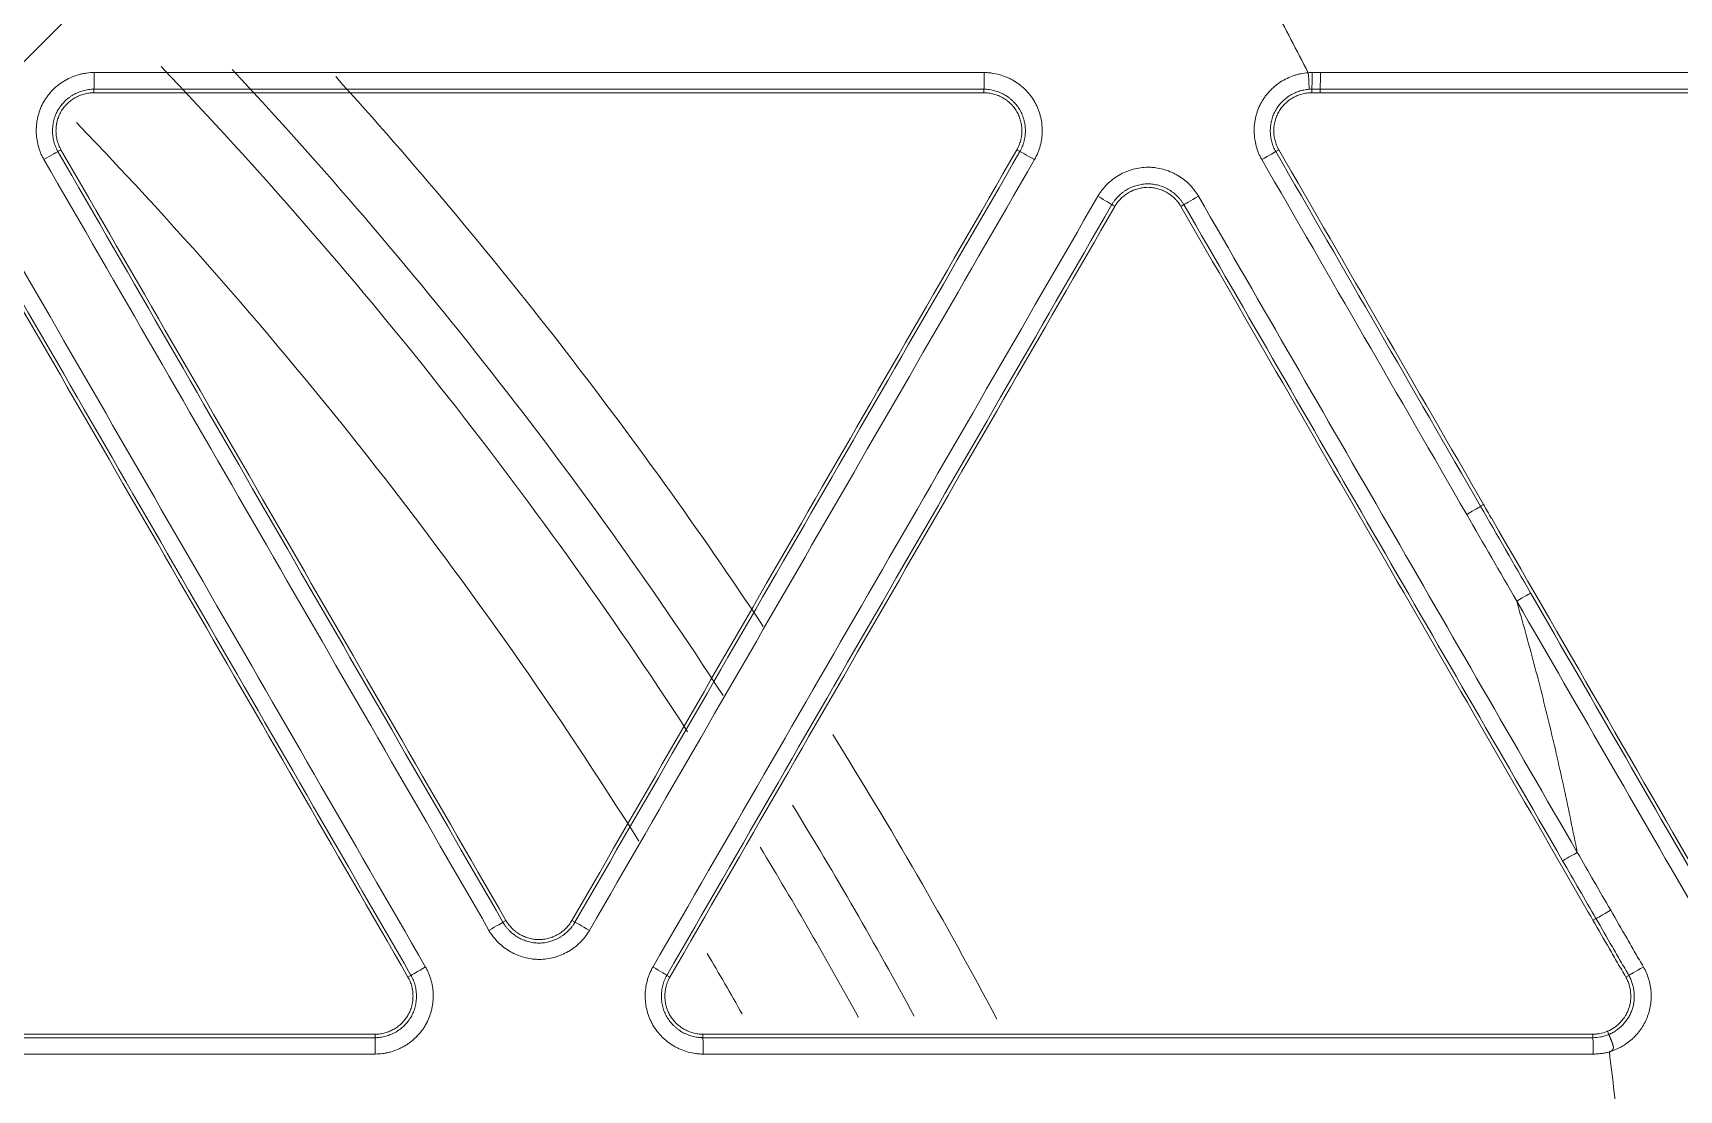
# Model space of a CAD drawing. Header units: inches. Extents: x 405346 to 489838, y -25612 to 14934.
# Drawn here: x 467334.72 to 467382.02, y 4382.06 to 4412.44 of the extents above; entities that cross this region are included whole.
import ezdxf

# ---------------------------------------------------------------- set-up
doc = ezdxf.new("R2010")
doc.units = ezdxf.units.IN
doc.header["$LTSCALE"] = 200
doc.header["$MEASUREMENT"] = 0
doc.linetypes.add('DH-HID2', pattern=[1.2, 0.8, -0.4])
doc.layers.add('FU-FURM', color=251, linetype='DH-HID2')
doc.layers.add('SS-EQ', color=2, linetype='Continuous', lineweight=20)

# ---------------------------------------------------------------- blocks, each defined once
blk = doc.blocks.new('FLLLL')
at = {"layer": 'FU-FURM'}
blk.add_arc((467631.305, 3983.29), 213.601, 180.767, 268.64329, dxfattribs=at)
blk = doc.blocks.new('4way무풍')
at = {"layer": 'SS-EQ'}
for p, q in [((330.224, 330.224), (-339.635, -339.635)), ((92.203, 89.398), (92.203, 89.299)), ((117.778, 89.299), (117.778, 89.398)), ((127.2, 89.398), (127.2, 89.299)), ((127.438, 89.398), (127.438, 89.299)), ((91.255, 87.657), (91.168, 87.607)), ((118.812, 87.607), (118.725, 87.657)), ((126.252, 87.657), (126.165, 87.607)), ((121.541, 86.031), (121.454, 86.081)), ((123.523, 86.081), (123.436, 86.031)), ((132.051, 77.412), (132.138, 77.462)), ((103.956, 65.458), (104.043, 65.509)), ((105.938, 65.509), (106.024, 65.459)), ((135.367, 65.565), (135.281, 65.516)), ((101.227, 63.883), (101.313, 63.933)), ((108.667, 63.933), (108.754, 63.883)), ((136.224, 63.883), (136.31, 63.933)), ((100.279, 62.141), (100.279, 62.241)), ((109.701, 62.241), (109.701, 62.141)), ((135.276, 62.142), (135.276, 62.241)), ((135.736, 62.234), (135.698, 62.326))]:
    blk.add_line(p, q, dxfattribs=at)
for radius, start, end in [(130.269, 32.99129, 43.73195), (131.692, 33.12956, 43.08862), (133.744, 33.57361, 42.15501), (127.397, 32.14696, 43.9635), (133.744, 27.94498, 31.99164), (131.692, 28.46331, 31.50952), (130.269, 28.78436, 31.26696), (127.397, 29.54684, 30.44701)]:
    blk.add_arc((0, 0), radius, start, end, dxfattribs=at)
for centre, major_axis, ratio, start_param, end_param in [((92.203, 89.872), (0, 0.474), 0.013571, 3.176548, 4.725401), ((117.777, 89.872), (0, -0.474), 0.018466, 0.035015, 1.581746), ((127.089, 89.868), (-0.032, 0.473), 0.021044, 3.176504, 4.721116), ((127.199, 89.872), (0, -0.474), 0.020422, 0.034938, 1.580919), ((127.438, 89.872), (0, -0.474), 0.020462, 0.035092, 1.580893), ((90.758, 87.37), (-0.41, -0.237), 0.004232, 3.1765, 4.694365), ((119.222, 87.37), (-0.41, 0.237), 0.018541, 4.701186, 6.248273), ((125.755, 87.37), (0.41, 0.237), 0.001594, 4.734953, 6.248279), ((121.044, 86.318), (-0.41, 0.237), 0.018509, 3.176505, 4.700632), ((123.933, 86.318), (-0.41, -0.237), 0.001439, 0.034907, 1.593108), ((131.641, 77.176), (-0.41, -0.237), 0.004216, 1.594272, 3.106686), ((133.078, 74.686), (-0.41, -0.237), 0.004825, 1.594504, 3.106686), ((134.818, 67.464), (0.41, 0.237), 0.006107, 3.1765, 4.736391), ((135.777, 65.802), (0.41, 0.237), 0.006464, 3.1765, 4.736502), ((103.546, 65.222), (-0.41, -0.237), 0.001444, 1.589989, 3.106686), ((106.434, 65.222), (-0.41, 0.237), 0.016047, 4.700961, 6.248274), ((101.723, 64.17), (-0.41, -0.237), 0.001335, 0.034907, 1.589701), ((108.257, 64.17), (-0.41, 0.237), 0.016046, 3.176504, 4.700465), ((136.72, 64.17), (-0.41, -0.237), 0.006808, 0.034907, 1.595016), ((100.279, 61.668), (0, 0.474), 0.016886, 4.7204, 6.248274), ((109.701, 61.668), (0, -0.474), 0.018782, 1.578309, 3.10668), ((135.276, 61.668), (0, 0.474), 0.024307, 4.718434, 6.248268)]:
    blk.add_ellipse(centre, major_axis=major_axis, ratio=ratio, start_param=start_param, end_param=end_param, dxfattribs=at)
for points, knots in [([(0.032, 346.294), (6.969, 346.294), (13.906, 346.294), (27.78, 346.294), (34.717, 346.294), (55.528, 346.294), (69.403, 346.294), (97.151, 346.294), (111.025, 346.294), (138.774, 346.294), (152.648, 346.294), (180.396, 346.294), (194.27, 346.294), (215.082, 346.294), (222.019, 346.294), (235.893, 346.294), (242.83, 346.293), (253.236, 346.293), (256.704, 346.293), (263.641, 346.293), (267.11, 346.293), (272.313, 346.294), (274.047, 346.294), (276.648, 346.294), (277.516, 346.294), (279.25, 346.293), (280.117, 346.293), (281.418, 346.292), (281.851, 346.292), (282.718, 346.292), (283.152, 346.292), (283.802, 346.293), (284.019, 346.293), (284.453, 346.293), (284.669, 346.294), (285.103, 346.293), (285.32, 346.293), (285.753, 346.29), (285.97, 346.288), (286.62, 346.277), (287.054, 346.265), (287.92, 346.231), (288.353, 346.21), (289.653, 346.132), (290.519, 346.062), (291.818, 345.929), (292.25, 345.88), (292.899, 345.799), (293.116, 345.771), (293.548, 345.712), (294.627, 345.561), (295.697, 345.381), (298.249, 344.897), (299.929, 344.504), (302.417, 343.81), (304.065, 343.312), (305.692, 342.745), (308.116, 341.843), (309.711, 341.171), (311.481, 340.335), (311.677, 340.241), (312.069, 340.051), (312.265, 339.955), (312.851, 339.663), (313.238, 339.464), (314.393, 338.857), (315.91, 338.017), (317.385, 337.118), (318.837, 336.19), (319.553, 335.711), (320.962, 334.724), (322.351, 333.707), (324.369, 332.094), (326.323, 330.393), (327.582, 329.199), (328.355, 328.434), (328.586, 328.204), (328.815, 327.97), (328.968, 327.815), (329.044, 327.736), (329.423, 327.345), (329.723, 327.029), (330.61, 326.072), (331.762, 324.776), (333.399, 322.77), (334.43, 321.391), (335.932, 319.291), (336.873, 317.85), (338.196, 315.627), (339.047, 314.124), (339.838, 312.579), (340.313, 311.601), (340.454, 311.306), (340.593, 311.01), (340.685, 310.812), (340.731, 310.713), (340.958, 310.218), (341.136, 309.82), (341.654, 308.624), (342.309, 307.019), (343.186, 304.582), (343.7, 302.939), (344.419, 300.459), (344.828, 298.787), (345.336, 296.251), (345.487, 295.4), (345.755, 293.69), (345.871, 292.83), (345.994, 291.749), (346.017, 291.532), (346.062, 291.099), (346.083, 290.881), (346.143, 290.23), (346.178, 289.796), (346.239, 288.927), (346.265, 288.492), (346.307, 287.624), (346.324, 287.189), (346.342, 286.538), (346.347, 286.32), (346.354, 285.886), (346.356, 285.669), (346.359, 285.234), (346.359, 285.017), (346.359, 284.582), (346.359, 284.365), (346.359, 283.714), (346.358, 283.279), (346.358, 282.41), (346.358, 281.976), (346.358, 280.672), (346.358, 279.803), (346.359, 278.065), (346.359, 277.196), (346.359, 274.59), (346.359, 272.852), (346.358, 264.162), (346.359, 257.21), (346.359, 236.355), (346.359, 222.452), (346.359, 194.646), (346.359, 180.742), (346.359, 152.936), (346.359, 139.033), (346.359, 111.226), (346.359, 69.516), (346.359, 27.806), (346.359, 0)], [0, 0, 0, 0, 0.03125, 0.03125, 0.0625, 0.0625, 0.125, 0.125, 0.1875, 0.1875, 0.25, 0.25, 0.3125, 0.3125, 0.34375, 0.34375, 0.375, 0.375, 0.390625, 0.390625, 0.40625, 0.40625, 0.414062, 0.414062, 0.417969, 0.417969, 0.421875, 0.421875, 0.423828, 0.423828, 0.425781, 0.425781, 0.426758, 0.426758, 0.427734, 0.427734, 0.428711, 0.428711, 0.429687, 0.429687, 0.431641, 0.431641, 0.433594, 0.433594, 0.4375, 0.4375, 0.439453, 0.439453, 0.44043, 0.44043, 0.441406, 0.445312, 0.445312, 0.453125, 0.453125, 0.457031, 0.460937, 0.460937, 0.46875, 0.46875, 0.469727, 0.469727, 0.470703, 0.470703, 0.472656, 0.472656, 0.476562, 0.480469, 0.480469, 0.484375, 0.484375, 0.488281, 0.492187, 0.496094, 0.5, 0.5, 0.500977, 0.501465, 0.501465, 0.501953, 0.501953, 0.503906, 0.503906, 0.507812, 0.511719, 0.515625, 0.515625, 0.523437, 0.523437, 0.527344, 0.53125, 0.53125, 0.532227, 0.532715, 0.532715, 0.533203, 0.533203, 0.535156, 0.535156, 0.539062, 0.542969, 0.546875, 0.546875, 0.554687, 0.554687, 0.558594, 0.558594, 0.5625, 0.5625, 0.563477, 0.563477, 0.564453, 0.564453, 0.566406, 0.566406, 0.568359, 0.568359, 0.570312, 0.570312, 0.571289, 0.571289, 0.572266, 0.572266, 0.573242, 0.573242, 0.574219, 0.574219, 0.576172, 0.576172, 0.578125, 0.578125, 0.582031, 0.582031, 0.585937, 0.585937, 0.59375, 0.59375, 0.625, 0.625, 0.6875, 0.6875, 0.75, 0.75, 0.8125, 0.8125, 0.875, 1, 1, 1, 1]), ([(345.164, 0), (345.164, 27.72), (345.163, 69.299), (345.162, 110.879), (345.161, 138.598), (345.16, 152.458), (345.159, 180.178), (345.157, 194.038), (345.154, 221.758), (345.152, 235.618), (345.147, 256.407), (345.146, 263.337), (345.145, 272), (345.145, 273.732), (345.144, 276.331), (345.144, 277.197), (345.143, 278.93), (345.142, 279.796), (345.142, 281.095), (345.141, 281.528), (345.141, 282.395), (345.142, 282.828), (345.141, 283.694), (345.141, 284.127), (345.14, 284.777), (345.139, 284.993), (345.136, 285.426), (345.134, 285.643), (345.124, 286.293), (345.113, 286.726), (345.081, 287.592), (345.06, 288.025), (345.009, 288.891), (344.979, 289.324), (344.926, 289.973), (344.898, 290.298), (344.868, 290.622), (344.847, 290.839), (344.836, 290.947), (344.736, 291.92), (344.629, 292.78), (344.379, 294.49), (344.236, 295.34), (343.754, 297.876), (343.361, 299.547), (342.666, 302.024), (342.167, 303.666), (341.312, 306.1), (340.67, 307.703), (340.162, 308.898), (339.901, 309.494), (339.629, 310.086), (339.446, 310.481), (339.353, 310.677), (338.885, 311.657), (338.495, 312.43), (337.684, 313.954), (337.263, 314.706), (336.391, 316.188), (335.94, 316.919), (335.007, 318.359), (334.525, 319.069), (333.532, 320.468), (332.508, 321.846), (330.881, 323.85), (329.736, 325.143), (328.853, 326.097), (328.555, 326.413), (328.177, 326.804), (328.101, 326.882), (327.949, 327.037), (327.721, 327.27), (327.491, 327.5), (326.721, 328.264), (325.466, 329.454), (323.518, 331.149), (321.504, 332.755), (320.119, 333.766), (318.711, 334.748), (317.997, 335.224), (316.546, 336.146), (315.81, 336.592), (314.315, 337.454), (313.557, 337.87), (312.595, 338.371), (312.305, 338.52), (312.014, 338.666), (311.82, 338.764), (311.722, 338.812), (311.235, 339.053), (310.844, 339.24), (309.666, 339.79), (308.875, 340.138), (307.283, 340.799), (305.68, 341.425), (303.244, 342.257), (301.598, 342.742), (299.114, 343.417), (297.436, 343.796), (294.888, 344.258), (294.033, 344.394), (292.957, 344.542), (292.742, 344.57), (292.31, 344.625), (291.663, 344.703), (291.015, 344.771), (289.72, 344.892), (288.856, 344.953), (287.56, 345.018), (287.128, 345.036), (286.48, 345.054), (286.264, 345.059), (285.832, 345.066), (285.615, 345.069), (285.183, 345.072), (284.967, 345.073), (284.535, 345.074), (284.318, 345.075), (283.67, 345.075), (283.237, 345.076), (282.589, 345.076), (282.373, 345.076), (281.94, 345.076), (281.724, 345.076), (281.076, 345.076), (280.643, 345.076), (279.346, 345.077), (278.481, 345.077), (276.752, 345.078), (275.887, 345.078), (273.293, 345.079), (271.563, 345.079), (262.916, 345.08), (255.998, 345.082), (242.162, 345.085), (235.244, 345.086), (221.408, 345.088), (214.49, 345.089), (193.736, 345.092), (179.9, 345.093), (152.228, 345.095), (138.392, 345.096), (110.72, 345.097), (96.884, 345.097), (69.212, 345.098), (55.376, 345.098), (34.622, 345.098), (27.704, 345.099), (13.868, 345.099), (6.95, 345.099), (0.032, 345.099)], [0, 0, 0, 0, 0.125, 0.1875, 0.1875, 0.25, 0.25, 0.3125, 0.3125, 0.375, 0.375, 0.40625, 0.40625, 0.414063, 0.414063, 0.417969, 0.417969, 0.421875, 0.421875, 0.423828, 0.423828, 0.425781, 0.425781, 0.427734, 0.427734, 0.428711, 0.428711, 0.429688, 0.429688, 0.431641, 0.431641, 0.433594, 0.433594, 0.435547, 0.435547, 0.436523, 0.437012, 0.437012, 0.4375, 0.4375, 0.441406, 0.441406, 0.445313, 0.445313, 0.453125, 0.453125, 0.457031, 0.460938, 0.464844, 0.464844, 0.466797, 0.467773, 0.467773, 0.46875, 0.46875, 0.472656, 0.472656, 0.476563, 0.476563, 0.480469, 0.480469, 0.484375, 0.484375, 0.488281, 0.492188, 0.496094, 0.496094, 0.498047, 0.498047, 0.498535, 0.498535, 0.499023, 0.5, 0.5, 0.503906, 0.507813, 0.511719, 0.515625, 0.515625, 0.519531, 0.519531, 0.523438, 0.523438, 0.527344, 0.527344, 0.52832, 0.528809, 0.528809, 0.529297, 0.529297, 0.53125, 0.53125, 0.535156, 0.535156, 0.539063, 0.542969, 0.546875, 0.546875, 0.554688, 0.554688, 0.558594, 0.558594, 0.55957, 0.55957, 0.560547, 0.5625, 0.5625, 0.566406, 0.566406, 0.568359, 0.568359, 0.569336, 0.569336, 0.570313, 0.570313, 0.571289, 0.571289, 0.572266, 0.572266, 0.574219, 0.574219, 0.575195, 0.575195, 0.576172, 0.576172, 0.578125, 0.578125, 0.582031, 0.582031, 0.585938, 0.585938, 0.59375, 0.59375, 0.625, 0.625, 0.65625, 0.65625, 0.6875, 0.6875, 0.75, 0.75, 0.8125, 0.8125, 0.875, 0.875, 0.9375, 0.9375, 0.96875, 0.96875, 1, 1, 1, 1]), ([(123.938, 95.53), (124.308, 94.912), (125.049, 93.677), (126.103, 91.79), (126.767, 90.512), (127.099, 89.873)], [0, 0, 0, 0, 0.333333, 0.666666, 1, 1, 1, 1]), ([(90.765, 87.376), (90.746, 87.408), (90.729, 87.44), (90.697, 87.506), (90.682, 87.539), (90.641, 87.64), (90.595, 87.777), (90.567, 87.92), (90.555, 88.01), (90.553, 88.029), (90.55, 88.065), (90.546, 88.119), (90.544, 88.174), (90.544, 88.283), (90.548, 88.355), (90.562, 88.463), (90.568, 88.499), (90.579, 88.552), (90.582, 88.57), (90.59, 88.606), (90.595, 88.624), (90.618, 88.712), (90.664, 88.849), (90.727, 88.979), (90.782, 89.074), (90.802, 89.105), (90.842, 89.166), (90.864, 89.196), (90.931, 89.283), (90.979, 89.337), (91.082, 89.439), (91.136, 89.487), (91.223, 89.553), (91.252, 89.574), (91.298, 89.605), (91.314, 89.614), (91.345, 89.634), (91.36, 89.643), (91.439, 89.689), (91.569, 89.753), (91.706, 89.8), (91.794, 89.824), (91.812, 89.829), (91.847, 89.837), (91.901, 89.849), (91.955, 89.858), (92.063, 89.873), (92.136, 89.878), (92.209, 89.878)], [0, 0, 0, 0, 0.03125, 0.03125, 0.0625, 0.0625, 0.125, 0.1875, 0.1875, 0.203125, 0.203125, 0.21875, 0.25, 0.25, 0.3125, 0.3125, 0.34375, 0.34375, 0.359375, 0.359375, 0.375, 0.375, 0.4375, 0.5, 0.5, 0.53125, 0.53125, 0.5625, 0.5625, 0.625, 0.625, 0.6875, 0.6875, 0.71875, 0.71875, 0.734375, 0.734375, 0.75, 0.75, 0.8125, 0.875, 0.875, 0.890625, 0.890625, 0.90625, 0.9375, 0.9375, 1, 1, 1, 1]), ([(117.786, 89.877), (117.823, 89.877), (117.859, 89.876), (117.933, 89.871), (117.969, 89.867), (118.077, 89.852), (118.218, 89.823), (118.356, 89.776), (118.44, 89.741), (118.457, 89.734), (118.49, 89.718), (118.539, 89.695), (118.587, 89.669), (118.682, 89.615), (118.742, 89.575), (118.828, 89.509), (118.857, 89.486), (118.898, 89.45), (118.912, 89.438), (118.938, 89.413), (118.952, 89.4), (119.016, 89.336), (119.112, 89.228), (119.193, 89.107), (119.248, 89.013), (119.265, 88.98), (119.298, 88.915), (119.313, 88.881), (119.355, 88.779), (119.378, 88.71), (119.414, 88.571), (119.428, 88.5), (119.442, 88.392), (119.446, 88.355), (119.449, 88.301), (119.45, 88.282), (119.452, 88.246), (119.452, 88.228), (119.452, 88.137), (119.443, 87.992), (119.415, 87.85), (119.392, 87.761), (119.387, 87.744), (119.376, 87.709), (119.36, 87.656), (119.341, 87.605), (119.299, 87.504), (119.267, 87.439), (119.231, 87.375)], [0, 0, 0, 0, 0.03125, 0.03125, 0.0625, 0.0625, 0.125, 0.1875, 0.1875, 0.203125, 0.203125, 0.21875, 0.25, 0.25, 0.3125, 0.3125, 0.34375, 0.34375, 0.359375, 0.359375, 0.375, 0.375, 0.4375, 0.5, 0.5, 0.53125, 0.53125, 0.5625, 0.5625, 0.625, 0.625, 0.6875, 0.6875, 0.71875, 0.71875, 0.734375, 0.734375, 0.75, 0.75, 0.8125, 0.875, 0.875, 0.890625, 0.890625, 0.90625, 0.9375, 0.9375, 1, 1, 1, 1]), ([(125.765, 87.375), (125.747, 87.406), (125.73, 87.437), (125.699, 87.501), (125.684, 87.533), (125.644, 87.63), (125.599, 87.763), (125.57, 87.9), (125.556, 88.005), (125.552, 88.041), (125.546, 88.111), (125.545, 88.146), (125.543, 88.252), (125.546, 88.322), (125.557, 88.426), (125.562, 88.461), (125.571, 88.513), (125.574, 88.531), (125.581, 88.565), (125.585, 88.583), (125.606, 88.669), (125.647, 88.803), (125.704, 88.931), (125.754, 89.024), (125.771, 89.055), (125.809, 89.115), (125.828, 89.145), (125.869, 89.202), (125.891, 89.231), (125.936, 89.285), (125.959, 89.312), (126.03, 89.389), (126.081, 89.437), (126.162, 89.505), (126.203, 89.537), (126.246, 89.568), (126.275, 89.588), (126.29, 89.598), (126.365, 89.646), (126.426, 89.68), (126.552, 89.741), (126.617, 89.768), (126.717, 89.801), (126.751, 89.811), (126.802, 89.825), (126.819, 89.829), (126.854, 89.837), (126.871, 89.841), (126.958, 89.859), (127.028, 89.868), (127.099, 89.873)], [0, 0, 0, 0, 0.03125, 0.03125, 0.0625, 0.0625, 0.125, 0.1875, 0.1875, 0.21875, 0.21875, 0.25, 0.25, 0.3125, 0.3125, 0.34375, 0.34375, 0.359375, 0.359375, 0.375, 0.375, 0.4375, 0.5, 0.5, 0.53125, 0.53125, 0.5625, 0.5625, 0.59375, 0.59375, 0.625, 0.625, 0.6875, 0.6875, 0.71875, 0.734375, 0.734375, 0.75, 0.75, 0.8125, 0.8125, 0.875, 0.875, 0.90625, 0.90625, 0.921875, 0.921875, 0.9375, 0.9375, 1, 1, 1, 1]), ([(127.447, 89.877), (131.671, 89.876), (135.894, 89.876), (144.34, 89.876), (148.563, 89.876), (152.786, 89.875)], [0, 0, 0, 0, 0.5, 0.5, 1, 1, 1, 1]), ([(92.203, 89.398), (92.196, 89.398), (92.19, 89.398), (92.177, 89.398), (92.157, 89.397), (92.111, 89.395), (92.047, 89.388), (91.995, 89.38), (91.944, 89.369), (91.918, 89.363), (91.843, 89.342), (91.745, 89.308), (91.652, 89.262), (91.584, 89.223), (91.562, 89.209), (91.518, 89.18), (91.497, 89.165), (91.435, 89.118), (91.396, 89.084), (91.322, 89.011), (91.288, 88.972), (91.24, 88.91), (91.224, 88.889), (91.195, 88.845), (91.181, 88.823), (91.142, 88.755), (91.097, 88.662), (91.064, 88.563), (91.044, 88.488), (91.038, 88.462), (91.028, 88.411), (91.024, 88.385), (91.014, 88.308), (91.011, 88.256), (91.011, 88.178), (91.012, 88.152), (91.014, 88.113), (91.015, 88.1), (91.018, 88.074), (91.019, 88.061), (91.028, 87.996), (91.047, 87.894), (91.08, 87.796), (91.109, 87.724), (91.12, 87.7), (91.137, 87.665), (91.143, 87.653), (91.152, 87.635), (91.156, 87.63), (91.162, 87.618), (91.165, 87.612), (91.168, 87.607)], [0, 0, 0, 0, 0.007812, 0.007812, 0.015625, 0.03125, 0.0625, 0.09375, 0.09375, 0.125, 0.125, 0.1875, 0.25, 0.25, 0.28125, 0.28125, 0.3125, 0.3125, 0.375, 0.375, 0.4375, 0.4375, 0.46875, 0.46875, 0.5, 0.5, 0.5625, 0.625, 0.625, 0.65625, 0.65625, 0.6875, 0.6875, 0.75, 0.75, 0.78125, 0.78125, 0.796875, 0.796875, 0.8125, 0.8125, 0.875, 0.9375, 0.9375, 0.96875, 0.96875, 0.984375, 0.984375, 0.992187, 0.992187, 1, 1, 1, 1]), ([(91.255, 87.657), (91.231, 87.699), (91.21, 87.742), (91.174, 87.83), (91.159, 87.875), (91.141, 87.944), (91.136, 87.967), (91.127, 88.014), (91.123, 88.038), (91.114, 88.109), (91.108, 88.204), (91.114, 88.299), (91.122, 88.359), (91.123, 88.371), (91.127, 88.394), (91.133, 88.43), (91.141, 88.464), (91.159, 88.533), (91.174, 88.578), (91.201, 88.644), (91.211, 88.666), (91.232, 88.709), (91.243, 88.731), (91.279, 88.793), (91.332, 88.872), (91.395, 88.943), (91.446, 88.993), (91.464, 89.01), (91.5, 89.041), (91.519, 89.056), (91.576, 89.1), (91.615, 89.126), (91.677, 89.162), (91.698, 89.173), (91.741, 89.194), (91.763, 89.204), (91.829, 89.232), (91.919, 89.263), (92.012, 89.282), (92.107, 89.295), (92.155, 89.299), (92.203, 89.299)], [0, 0, 0, 0, 0.0625, 0.0625, 0.125, 0.125, 0.15625, 0.15625, 0.1875, 0.1875, 0.25, 0.3125, 0.3125, 0.328125, 0.328125, 0.34375, 0.375, 0.375, 0.4375, 0.4375, 0.46875, 0.46875, 0.5, 0.5, 0.5625, 0.625, 0.625, 0.65625, 0.65625, 0.6875, 0.6875, 0.75, 0.75, 0.78125, 0.78125, 0.8125, 0.8125, 0.875, 0.9375, 0.9375, 1, 1, 1, 1]), ([(118.812, 87.607), (118.815, 87.613), (118.818, 87.618), (118.825, 87.63), (118.834, 87.647), (118.855, 87.688), (118.881, 87.747), (118.899, 87.796), (118.916, 87.846), (118.923, 87.871), (118.943, 87.947), (118.963, 88.049), (118.969, 88.152), (118.969, 88.23), (118.968, 88.257), (118.965, 88.309), (118.963, 88.335), (118.953, 88.412), (118.943, 88.463), (118.916, 88.563), (118.9, 88.612), (118.87, 88.685), (118.86, 88.709), (118.836, 88.756), (118.824, 88.779), (118.785, 88.847), (118.727, 88.933), (118.658, 89.011), (118.602, 89.066), (118.583, 89.083), (118.543, 89.118), (118.523, 89.134), (118.461, 89.181), (118.418, 89.21), (118.351, 89.249), (118.317, 89.267), (118.281, 89.284), (118.257, 89.295), (118.245, 89.3), (118.185, 89.325), (118.087, 89.359), (117.986, 89.38), (117.908, 89.391), (117.882, 89.394), (117.843, 89.396), (117.83, 89.397), (117.81, 89.398), (117.804, 89.398), (117.791, 89.398), (117.784, 89.398), (117.778, 89.398)], [0, 0, 0, 0, 0.007813, 0.007813, 0.015625, 0.03125, 0.0625, 0.09375, 0.09375, 0.125, 0.125, 0.1875, 0.25, 0.25, 0.28125, 0.28125, 0.3125, 0.3125, 0.375, 0.375, 0.4375, 0.4375, 0.46875, 0.46875, 0.5, 0.5, 0.5625, 0.625, 0.625, 0.65625, 0.65625, 0.6875, 0.6875, 0.75, 0.75, 0.78125, 0.796875, 0.796875, 0.8125, 0.8125, 0.875, 0.9375, 0.9375, 0.96875, 0.96875, 0.984375, 0.984375, 0.992188, 0.992188, 1, 1, 1, 1]), ([(117.778, 89.299), (117.826, 89.299), (117.873, 89.295), (117.968, 89.282), (118.014, 89.273), (118.083, 89.254), (118.106, 89.247), (118.151, 89.231), (118.174, 89.222), (118.24, 89.195), (118.325, 89.153), (118.404, 89.1), (118.452, 89.063), (118.462, 89.056), (118.48, 89.041), (118.508, 89.018), (118.534, 88.993), (118.585, 88.943), (118.616, 88.908), (118.66, 88.852), (118.674, 88.832), (118.701, 88.793), (118.713, 88.772), (118.749, 88.71), (118.791, 88.624), (118.821, 88.534), (118.84, 88.465), (118.845, 88.441), (118.854, 88.394), (118.858, 88.371), (118.867, 88.3), (118.87, 88.252), (118.87, 88.181), (118.869, 88.157), (118.866, 88.109), (118.864, 88.085), (118.855, 88.014), (118.837, 87.921), (118.807, 87.83), (118.771, 87.742), (118.75, 87.699), (118.725, 87.657)], [0, 0, 0, 0, 0.0625, 0.0625, 0.125, 0.125, 0.15625, 0.15625, 0.1875, 0.1875, 0.25, 0.3125, 0.3125, 0.328125, 0.328125, 0.34375, 0.375, 0.375, 0.4375, 0.4375, 0.46875, 0.46875, 0.5, 0.5, 0.5625, 0.625, 0.625, 0.65625, 0.65625, 0.6875, 0.6875, 0.75, 0.75, 0.78125, 0.78125, 0.8125, 0.8125, 0.875, 0.9375, 0.9375, 1, 1, 1, 1]), ([(127.122, 89.396), (127.071, 89.392), (127.021, 89.385), (126.946, 89.37), (126.921, 89.365), (126.872, 89.351), (126.848, 89.344), (126.777, 89.32), (126.684, 89.282), (126.596, 89.233), (126.532, 89.192), (126.511, 89.178), (126.47, 89.148), (126.451, 89.132), (126.393, 89.084), (126.356, 89.049), (126.305, 88.994), (126.288, 88.975), (126.256, 88.936), (126.241, 88.916), (126.196, 88.854), (126.169, 88.811), (126.122, 88.722), (126.081, 88.63), (126.052, 88.534), (126.037, 88.472), (126.035, 88.46), (126.03, 88.435), (126.023, 88.398), (126.017, 88.36), (126.009, 88.285), (126.007, 88.235), (126.008, 88.16), (126.009, 88.134), (126.013, 88.084), (126.016, 88.059), (126.027, 87.983), (126.047, 87.885), (126.079, 87.79), (126.108, 87.72), (126.118, 87.697), (126.135, 87.663), (126.141, 87.651), (126.153, 87.629), (126.159, 87.618), (126.165, 87.607)], [0, 0, 0, 0, 0.0625, 0.0625, 0.09375, 0.09375, 0.125, 0.125, 0.1875, 0.25, 0.25, 0.28125, 0.28125, 0.3125, 0.3125, 0.375, 0.375, 0.40625, 0.40625, 0.4375, 0.4375, 0.5, 0.5, 0.5625, 0.625, 0.625, 0.640625, 0.640625, 0.65625, 0.6875, 0.6875, 0.75, 0.75, 0.78125, 0.78125, 0.8125, 0.8125, 0.875, 0.9375, 0.9375, 0.96875, 0.96875, 0.984375, 0.984375, 1, 1, 1, 1]), ([(126.252, 87.657), (126.228, 87.699), (126.207, 87.742), (126.171, 87.83), (126.156, 87.875), (126.138, 87.944), (126.133, 87.967), (126.124, 88.014), (126.12, 88.038), (126.111, 88.109), (126.105, 88.204), (126.111, 88.299), (126.118, 88.359), (126.12, 88.371), (126.124, 88.394), (126.13, 88.43), (126.138, 88.465), (126.156, 88.533), (126.171, 88.578), (126.198, 88.645), (126.208, 88.666), (126.229, 88.709), (126.24, 88.731), (126.276, 88.793), (126.329, 88.872), (126.392, 88.943), (126.443, 88.993), (126.461, 89.01), (126.497, 89.041), (126.516, 89.056), (126.572, 89.1), (126.612, 89.126), (126.674, 89.162), (126.695, 89.173), (126.738, 89.194), (126.759, 89.204), (126.826, 89.232), (126.916, 89.263), (127.009, 89.282), (127.103, 89.295), (127.152, 89.299), (127.2, 89.299)], [0, 0, 0, 0, 0.0625, 0.0625, 0.125, 0.125, 0.15625, 0.15625, 0.1875, 0.1875, 0.25, 0.3125, 0.3125, 0.328125, 0.328125, 0.34375, 0.375, 0.375, 0.4375, 0.4375, 0.46875, 0.46875, 0.5, 0.5, 0.5625, 0.625, 0.625, 0.65625, 0.65625, 0.6875, 0.6875, 0.75, 0.75, 0.78125, 0.78125, 0.8125, 0.8125, 0.875, 0.9375, 0.9375, 1, 1, 1, 1]), ([(127.438, 89.398), (127.418, 89.398), (127.398, 89.398), (127.358, 89.398), (127.339, 89.398), (127.279, 89.398), (127.239, 89.398), (127.2, 89.398)], [0, 0, 0, 0, 0.250001, 0.250001, 0.500001, 0.500001, 1, 1, 1, 1]), ([(127.389, 89.299), (127.385, 89.299), (127.382, 89.299), (127.359, 89.299), (127.339, 89.299), (127.279, 89.299), (127.239, 89.299), (127.2, 89.299)], [0, 0, 0, 0, 0.054085, 0.054085, 0.36939, 0.36939, 1, 1, 1, 1]), ([(152.774, 89.398), (148.552, 89.398), (144.329, 89.398), (135.884, 89.398), (131.661, 89.398), (127.438, 89.398)], [0, 0, 0, 0, 0.5, 0.5, 1, 1, 1, 1]), ([(152.775, 89.299), (148.552, 89.299), (144.329, 89.299), (135.884, 89.299), (131.661, 89.299), (127.438, 89.299)], [0, 0, 0, 0, 0.5, 0.5, 1, 1, 1, 1]), ([(121.053, 86.323), (121.072, 86.355), (121.091, 86.386), (121.132, 86.446), (121.153, 86.476), (121.22, 86.562), (121.316, 86.67), (121.425, 86.766), (121.498, 86.821), (121.513, 86.832), (121.542, 86.853), (121.587, 86.884), (121.634, 86.913), (121.728, 86.967), (121.793, 86.999), (121.893, 87.041), (121.927, 87.054), (121.979, 87.072), (121.996, 87.078), (122.031, 87.089), (122.049, 87.094), (122.137, 87.118), (122.208, 87.132), (122.351, 87.152), (122.423, 87.157), (122.532, 87.157), (122.569, 87.155), (122.642, 87.151), (122.679, 87.147), (122.788, 87.132), (122.859, 87.118), (122.998, 87.08), (123.067, 87.056), (123.167, 87.014), (123.201, 86.999), (123.25, 86.975), (123.266, 86.967), (123.298, 86.949), (123.314, 86.94), (123.393, 86.895), (123.514, 86.815), (123.623, 86.72), (123.688, 86.655), (123.701, 86.642), (123.726, 86.616), (123.763, 86.575), (123.798, 86.533), (123.865, 86.447), (123.905, 86.386), (123.942, 86.323)], [0, 0, 0, 0, 0.03125, 0.03125, 0.0625, 0.0625, 0.125, 0.1875, 0.1875, 0.203125, 0.203125, 0.21875, 0.25, 0.25, 0.3125, 0.3125, 0.34375, 0.34375, 0.359375, 0.359375, 0.375, 0.375, 0.4375, 0.4375, 0.5, 0.5, 0.53125, 0.53125, 0.5625, 0.5625, 0.625, 0.625, 0.6875, 0.6875, 0.71875, 0.71875, 0.734375, 0.734375, 0.75, 0.75, 0.8125, 0.875, 0.875, 0.890625, 0.890625, 0.90625, 0.9375, 0.9375, 1, 1, 1, 1]), ([(123.523, 86.081), (123.519, 86.087), (123.516, 86.092), (123.509, 86.104), (123.499, 86.12), (123.474, 86.159), (123.436, 86.212), (123.403, 86.252), (123.368, 86.291), (123.35, 86.31), (123.294, 86.365), (123.215, 86.433), (123.129, 86.49), (123.061, 86.529), (123.038, 86.542), (122.991, 86.565), (122.968, 86.576), (122.896, 86.606), (122.847, 86.623), (122.747, 86.65), (122.696, 86.661), (122.618, 86.671), (122.592, 86.674), (122.54, 86.677), (122.513, 86.678), (122.435, 86.678), (122.383, 86.675), (122.281, 86.66), (122.23, 86.65), (122.155, 86.629), (122.129, 86.622), (122.08, 86.604), (122.056, 86.595), (121.984, 86.565), (121.938, 86.542), (121.87, 86.503), (121.837, 86.483), (121.805, 86.46), (121.784, 86.445), (121.773, 86.438), (121.721, 86.398), (121.643, 86.33), (121.574, 86.253), (121.526, 86.191), (121.511, 86.17), (121.489, 86.137), (121.481, 86.126), (121.471, 86.11), (121.468, 86.104), (121.461, 86.093), (121.458, 86.087), (121.454, 86.081)], [0, 0, 0, 0, 0.007813, 0.007813, 0.015625, 0.03125, 0.0625, 0.09375, 0.09375, 0.125, 0.125, 0.1875, 0.25, 0.25, 0.28125, 0.28125, 0.3125, 0.3125, 0.375, 0.375, 0.4375, 0.4375, 0.46875, 0.46875, 0.5, 0.5, 0.5625, 0.5625, 0.625, 0.625, 0.65625, 0.65625, 0.6875, 0.6875, 0.75, 0.75, 0.78125, 0.796875, 0.796875, 0.8125, 0.8125, 0.875, 0.9375, 0.9375, 0.96875, 0.96875, 0.984375, 0.984375, 0.992188, 0.992188, 1, 1, 1, 1]), ([(121.541, 86.031), (121.565, 86.073), (121.592, 86.113), (121.65, 86.188), (121.681, 86.223), (121.732, 86.274), (121.75, 86.29), (121.786, 86.321), (121.805, 86.336), (121.862, 86.38), (121.941, 86.432), (122.026, 86.475), (122.082, 86.498), (122.093, 86.502), (122.115, 86.511), (122.149, 86.523), (122.183, 86.534), (122.252, 86.553), (122.298, 86.562), (122.369, 86.572), (122.393, 86.574), (122.44, 86.578), (122.465, 86.579), (122.537, 86.579), (122.631, 86.572), (122.725, 86.553), (122.794, 86.534), (122.817, 86.527), (122.862, 86.511), (122.885, 86.503), (122.95, 86.475), (122.993, 86.454), (123.055, 86.419), (123.085, 86.4), (123.115, 86.379), (123.134, 86.366), (123.144, 86.358), (123.192, 86.322), (123.264, 86.26), (123.327, 86.189), (123.385, 86.113), (123.412, 86.073), (123.436, 86.031)], [0, 0, 0, 0, 0.0625, 0.0625, 0.125, 0.125, 0.15625, 0.15625, 0.1875, 0.1875, 0.25, 0.3125, 0.3125, 0.328125, 0.328125, 0.34375, 0.375, 0.375, 0.4375, 0.4375, 0.46875, 0.46875, 0.5, 0.5, 0.5625, 0.625, 0.625, 0.65625, 0.65625, 0.6875, 0.6875, 0.75, 0.75, 0.78125, 0.796875, 0.796875, 0.8125, 0.8125, 0.875, 0.9375, 0.9375, 1, 1, 1, 1]), ([(133.089, 74.689), (133.257, 74.093), (133.592, 72.901), (134.044, 71.099), (134.462, 69.288), (134.707, 68.074), (134.829, 67.467)], [0, 0, 0, 0, 0.249999, 0.499998, 0.749999, 1, 1, 1, 1]), ([(135.789, 65.805), (135.946, 65.533), (136.103, 65.261), (136.339, 64.853), (136.417, 64.717), (136.574, 64.445), (136.653, 64.309), (136.732, 64.173)], [0, 0, 0, 0, 0.499997, 0.499997, 0.749998, 0.749998, 1, 1, 1, 1]), ([(103.956, 65.458), (103.959, 65.453), (103.962, 65.447), (103.969, 65.436), (103.979, 65.419), (104.004, 65.381), (104.042, 65.328), (104.076, 65.288), (104.111, 65.249), (104.129, 65.23), (104.184, 65.174), (104.263, 65.106), (104.349, 65.049), (104.417, 65.01), (104.44, 64.998), (104.487, 64.974), (104.511, 64.964), (104.583, 64.934), (104.632, 64.917), (104.732, 64.889), (104.783, 64.879), (104.861, 64.868), (104.887, 64.866), (104.939, 64.862), (104.965, 64.861), (105.044, 64.861), (105.095, 64.865), (105.198, 64.879), (105.249, 64.89), (105.324, 64.91), (105.349, 64.918), (105.399, 64.935), (105.423, 64.945), (105.495, 64.975), (105.541, 64.998), (105.608, 65.037), (105.642, 65.057), (105.674, 65.079), (105.695, 65.095), (105.706, 65.102), (105.758, 65.142), (105.836, 65.21), (105.905, 65.287), (105.953, 65.349), (105.968, 65.37), (105.99, 65.403), (105.997, 65.414), (106.008, 65.431), (106.011, 65.436), (106.018, 65.447), (106.021, 65.453), (106.024, 65.459)], [0, 0, 0, 0, 0.007812, 0.007812, 0.015625, 0.03125, 0.0625, 0.09375, 0.09375, 0.125, 0.125, 0.1875, 0.25, 0.25, 0.28125, 0.28125, 0.3125, 0.3125, 0.375, 0.375, 0.4375, 0.4375, 0.46875, 0.46875, 0.5, 0.5, 0.5625, 0.5625, 0.625, 0.625, 0.65625, 0.65625, 0.6875, 0.6875, 0.75, 0.75, 0.78125, 0.796875, 0.796875, 0.8125, 0.8125, 0.875, 0.9375, 0.9375, 0.96875, 0.96875, 0.984375, 0.984375, 0.992187, 0.992187, 1, 1, 1, 1]), ([(105.938, 65.509), (105.914, 65.467), (105.887, 65.427), (105.829, 65.352), (105.798, 65.317), (105.747, 65.266), (105.729, 65.25), (105.693, 65.219), (105.674, 65.204), (105.617, 65.16), (105.538, 65.108), (105.453, 65.065), (105.397, 65.042), (105.386, 65.038), (105.364, 65.029), (105.33, 65.017), (105.296, 65.006), (105.227, 64.987), (105.181, 64.978), (105.11, 64.968), (105.086, 64.966), (105.039, 64.962), (105.014, 64.961), (104.943, 64.961), (104.848, 64.968), (104.754, 64.987), (104.685, 65.006), (104.662, 65.013), (104.617, 65.029), (104.595, 65.037), (104.529, 65.065), (104.486, 65.086), (104.424, 65.121), (104.394, 65.14), (104.364, 65.161), (104.345, 65.174), (104.335, 65.182), (104.287, 65.218), (104.215, 65.28), (104.152, 65.351), (104.094, 65.427), (104.067, 65.467), (104.043, 65.509)], [0, 0, 0, 0, 0.0625, 0.0625, 0.125, 0.125, 0.15625, 0.15625, 0.1875, 0.1875, 0.25, 0.3125, 0.3125, 0.328125, 0.328125, 0.34375, 0.375, 0.375, 0.4375, 0.4375, 0.46875, 0.46875, 0.5, 0.5, 0.5625, 0.625, 0.625, 0.65625, 0.65625, 0.6875, 0.6875, 0.75, 0.75, 0.78125, 0.796875, 0.796875, 0.8125, 0.8125, 0.875, 0.9375, 0.9375, 1, 1, 1, 1]), ([(136.224, 63.883), (136.145, 64.019), (136.067, 64.155), (135.91, 64.427), (135.831, 64.563), (135.595, 64.971), (135.438, 65.244), (135.281, 65.516)], [0, 0, 0, 0, 0.25, 0.25, 0.5, 0.5, 1, 1, 1, 1]), ([(136.31, 63.933), (136.231, 64.069), (136.153, 64.205), (135.996, 64.477), (135.917, 64.613), (135.681, 65.021), (135.524, 65.293), (135.367, 65.565)], [0, 0, 0, 0, 0.25, 0.25, 0.500001, 0.500001, 1, 1, 1, 1]), ([(106.443, 65.226), (106.424, 65.194), (106.405, 65.163), (106.364, 65.102), (106.343, 65.072), (106.276, 64.986), (106.18, 64.878), (106.071, 64.783), (105.998, 64.727), (105.983, 64.716), (105.954, 64.695), (105.909, 64.664), (105.862, 64.635), (105.768, 64.581), (105.703, 64.549), (105.603, 64.507), (105.569, 64.494), (105.517, 64.476), (105.5, 64.471), (105.465, 64.46), (105.447, 64.455), (105.359, 64.431), (105.289, 64.416), (105.145, 64.397), (105.073, 64.392), (104.964, 64.392), (104.927, 64.393), (104.854, 64.398), (104.817, 64.401), (104.708, 64.416), (104.637, 64.431), (104.498, 64.469), (104.429, 64.492), (104.329, 64.534), (104.295, 64.549), (104.246, 64.573), (104.23, 64.582), (104.198, 64.599), (104.182, 64.608), (104.103, 64.653), (103.982, 64.733), (103.873, 64.829), (103.808, 64.893), (103.795, 64.906), (103.77, 64.933), (103.733, 64.973), (103.698, 65.015), (103.631, 65.102), (103.591, 65.162), (103.554, 65.226)], [0, 0, 0, 0, 0.03125, 0.03125, 0.0625, 0.0625, 0.125, 0.1875, 0.1875, 0.203125, 0.203125, 0.21875, 0.25, 0.25, 0.3125, 0.3125, 0.34375, 0.34375, 0.359375, 0.359375, 0.375, 0.375, 0.4375, 0.4375, 0.5, 0.5, 0.53125, 0.53125, 0.5625, 0.5625, 0.625, 0.625, 0.6875, 0.6875, 0.71875, 0.71875, 0.734375, 0.734375, 0.75, 0.75, 0.8125, 0.875, 0.875, 0.890625, 0.890625, 0.90625, 0.9375, 0.9375, 1, 1, 1, 1]), ([(100.279, 62.141), (100.286, 62.141), (100.292, 62.142), (100.306, 62.142), (100.325, 62.142), (100.371, 62.145), (100.436, 62.151), (100.487, 62.16), (100.538, 62.171), (100.564, 62.177), (100.639, 62.198), (100.737, 62.232), (100.83, 62.278), (100.898, 62.317), (100.92, 62.33), (100.964, 62.36), (100.985, 62.375), (101.047, 62.422), (101.086, 62.456), (101.16, 62.529), (101.194, 62.568), (101.242, 62.63), (101.258, 62.651), (101.287, 62.695), (101.301, 62.717), (101.34, 62.785), (101.363, 62.831), (101.402, 62.927), (101.418, 62.976), (101.438, 63.052), (101.444, 63.078), (101.453, 63.129), (101.458, 63.155), (101.467, 63.232), (101.471, 63.284), (101.471, 63.361), (101.47, 63.387), (101.467, 63.426), (101.466, 63.439), (101.464, 63.465), (101.462, 63.479), (101.454, 63.543), (101.434, 63.645), (101.402, 63.744), (101.372, 63.816), (101.362, 63.84), (101.344, 63.875), (101.339, 63.887), (101.329, 63.904), (101.326, 63.91), (101.32, 63.921), (101.317, 63.927), (101.313, 63.933)], [0, 0, 0, 0, 0.007812, 0.007812, 0.015625, 0.03125, 0.0625, 0.09375, 0.09375, 0.125, 0.125, 0.1875, 0.25, 0.25, 0.28125, 0.28125, 0.3125, 0.3125, 0.375, 0.375, 0.4375, 0.4375, 0.46875, 0.46875, 0.5, 0.5, 0.5625, 0.5625, 0.625, 0.625, 0.65625, 0.65625, 0.6875, 0.6875, 0.75, 0.75, 0.78125, 0.78125, 0.796875, 0.796875, 0.8125, 0.8125, 0.875, 0.9375, 0.9375, 0.96875, 0.96875, 0.984375, 0.984375, 0.992188, 0.992188, 1, 1, 1, 1]), ([(101.227, 63.883), (101.251, 63.841), (101.272, 63.798), (101.308, 63.71), (101.323, 63.665), (101.341, 63.596), (101.346, 63.573), (101.355, 63.526), (101.359, 63.502), (101.368, 63.431), (101.374, 63.336), (101.368, 63.241), (101.361, 63.181), (101.359, 63.169), (101.355, 63.146), (101.349, 63.11), (101.341, 63.075), (101.323, 63.007), (101.308, 62.962), (101.281, 62.896), (101.271, 62.874), (101.25, 62.831), (101.239, 62.809), (101.203, 62.747), (101.15, 62.668), (101.087, 62.597), (101.036, 62.547), (101.018, 62.53), (100.982, 62.499), (100.964, 62.484), (100.907, 62.44), (100.867, 62.414), (100.805, 62.378), (100.784, 62.367), (100.742, 62.346), (100.72, 62.336), (100.653, 62.308), (100.563, 62.277), (100.47, 62.258), (100.376, 62.245), (100.328, 62.241), (100.279, 62.241)], [0, 0, 0, 0, 0.0625, 0.0625, 0.125, 0.125, 0.15625, 0.15625, 0.1875, 0.1875, 0.25, 0.3125, 0.3125, 0.328125, 0.328125, 0.34375, 0.375, 0.375, 0.4375, 0.4375, 0.46875, 0.46875, 0.5, 0.5, 0.5625, 0.625, 0.625, 0.65625, 0.65625, 0.6875, 0.6875, 0.75, 0.75, 0.78125, 0.78125, 0.8125, 0.8125, 0.875, 0.9375, 0.9375, 1, 1, 1, 1]), ([(101.731, 64.173), (101.75, 64.142), (101.767, 64.109), (101.799, 64.044), (101.814, 64.01), (101.855, 63.909), (101.901, 63.772), (101.929, 63.63), (101.941, 63.539), (101.943, 63.521), (101.946, 63.485), (101.951, 63.43), (101.952, 63.376), (101.952, 63.267), (101.948, 63.195), (101.934, 63.087), (101.928, 63.051), (101.918, 62.997), (101.914, 62.979), (101.906, 62.943), (101.901, 62.926), (101.878, 62.838), (101.832, 62.7), (101.769, 62.57), (101.714, 62.475), (101.695, 62.444), (101.654, 62.383), (101.632, 62.353), (101.565, 62.266), (101.517, 62.212), (101.414, 62.11), (101.36, 62.063), (101.273, 61.997), (101.244, 61.975), (101.198, 61.945), (101.183, 61.935), (101.151, 61.916), (101.136, 61.906), (101.057, 61.861), (100.927, 61.797), (100.79, 61.749), (100.702, 61.725), (100.684, 61.721), (100.649, 61.712), (100.595, 61.7), (100.541, 61.691), (100.433, 61.677), (100.36, 61.672), (100.287, 61.672)], [0, 0, 0, 0, 0.03125, 0.03125, 0.0625, 0.0625, 0.125, 0.1875, 0.1875, 0.203125, 0.203125, 0.21875, 0.25, 0.25, 0.3125, 0.3125, 0.34375, 0.34375, 0.359375, 0.359375, 0.375, 0.375, 0.4375, 0.5, 0.5, 0.53125, 0.53125, 0.5625, 0.5625, 0.625, 0.625, 0.6875, 0.6875, 0.71875, 0.71875, 0.734375, 0.734375, 0.75, 0.75, 0.8125, 0.875, 0.875, 0.890625, 0.890625, 0.90625, 0.9375, 0.9375, 1, 1, 1, 1]), ([(109.71, 61.671), (109.673, 61.671), (109.637, 61.673), (109.563, 61.678), (109.527, 61.681), (109.419, 61.696), (109.278, 61.725), (109.14, 61.772), (109.056, 61.807), (109.039, 61.815), (109.006, 61.83), (108.957, 61.853), (108.909, 61.879), (108.814, 61.933), (108.754, 61.974), (108.668, 62.039), (108.639, 62.062), (108.598, 62.098), (108.584, 62.111), (108.558, 62.136), (108.544, 62.148), (108.48, 62.212), (108.384, 62.321), (108.303, 62.441), (108.248, 62.536), (108.231, 62.568), (108.198, 62.634), (108.183, 62.667), (108.141, 62.769), (108.118, 62.838), (108.082, 62.978), (108.068, 63.049), (108.054, 63.157), (108.05, 63.193), (108.047, 63.248), (108.046, 63.266), (108.044, 63.303), (108.044, 63.321), (108.044, 63.412), (108.053, 63.556), (108.081, 63.699), (108.104, 63.787), (108.109, 63.805), (108.12, 63.84), (108.136, 63.892), (108.155, 63.943), (108.197, 64.044), (108.229, 64.11), (108.265, 64.173)], [0, 0, 0, 0, 0.03125, 0.03125, 0.0625, 0.0625, 0.125, 0.1875, 0.1875, 0.203125, 0.203125, 0.21875, 0.25, 0.25, 0.3125, 0.3125, 0.34375, 0.34375, 0.359375, 0.359375, 0.375, 0.375, 0.4375, 0.5, 0.5, 0.53125, 0.53125, 0.5625, 0.5625, 0.625, 0.625, 0.6875, 0.6875, 0.71875, 0.71875, 0.734375, 0.734375, 0.75, 0.75, 0.8125, 0.875, 0.875, 0.890625, 0.890625, 0.90625, 0.9375, 0.9375, 1, 1, 1, 1]), ([(108.667, 63.933), (108.664, 63.927), (108.66, 63.922), (108.654, 63.91), (108.645, 63.893), (108.624, 63.852), (108.597, 63.793), (108.579, 63.744), (108.563, 63.694), (108.555, 63.669), (108.535, 63.593), (108.516, 63.491), (108.509, 63.388), (108.509, 63.31), (108.51, 63.283), (108.513, 63.231), (108.516, 63.205), (108.526, 63.128), (108.536, 63.077), (108.562, 62.977), (108.578, 62.927), (108.608, 62.854), (108.619, 62.83), (108.642, 62.783), (108.654, 62.76), (108.694, 62.692), (108.752, 62.606), (108.821, 62.529), (108.876, 62.474), (108.896, 62.456), (108.935, 62.422), (108.955, 62.405), (109.017, 62.358), (109.06, 62.33), (109.128, 62.291), (109.162, 62.272), (109.197, 62.255), (109.221, 62.245), (109.233, 62.239), (109.294, 62.214), (109.392, 62.18), (109.493, 62.159), (109.57, 62.149), (109.596, 62.146), (109.636, 62.143), (109.649, 62.143), (109.668, 62.142), (109.675, 62.142), (109.688, 62.142), (109.695, 62.141), (109.701, 62.141)], [0, 0, 0, 0, 0.007813, 0.007813, 0.015625, 0.03125, 0.0625, 0.09375, 0.09375, 0.125, 0.125, 0.1875, 0.25, 0.25, 0.28125, 0.28125, 0.3125, 0.3125, 0.375, 0.375, 0.4375, 0.4375, 0.46875, 0.46875, 0.5, 0.5, 0.5625, 0.625, 0.625, 0.65625, 0.65625, 0.6875, 0.6875, 0.75, 0.75, 0.78125, 0.796875, 0.796875, 0.8125, 0.8125, 0.875, 0.9375, 0.9375, 0.96875, 0.96875, 0.984375, 0.984375, 0.992187, 0.992187, 1, 1, 1, 1]), ([(109.701, 62.241), (109.653, 62.241), (109.606, 62.245), (109.512, 62.258), (109.465, 62.267), (109.396, 62.286), (109.373, 62.293), (109.328, 62.309), (109.305, 62.317), (109.239, 62.345), (109.154, 62.387), (109.075, 62.44), (109.027, 62.477), (109.017, 62.484), (108.999, 62.499), (108.971, 62.522), (108.945, 62.547), (108.894, 62.597), (108.863, 62.632), (108.819, 62.688), (108.805, 62.708), (108.778, 62.747), (108.766, 62.768), (108.73, 62.83), (108.688, 62.916), (108.658, 63.006), (108.64, 63.075), (108.634, 63.099), (108.625, 63.146), (108.621, 63.169), (108.612, 63.24), (108.609, 63.288), (108.609, 63.359), (108.61, 63.383), (108.613, 63.431), (108.615, 63.455), (108.624, 63.526), (108.642, 63.619), (108.672, 63.71), (108.708, 63.798), (108.73, 63.841), (108.754, 63.883)], [0, 0, 0, 0, 0.0625, 0.0625, 0.125, 0.125, 0.15625, 0.15625, 0.1875, 0.1875, 0.25, 0.3125, 0.3125, 0.328125, 0.328125, 0.34375, 0.375, 0.375, 0.4375, 0.4375, 0.46875, 0.46875, 0.5, 0.5, 0.5625, 0.625, 0.625, 0.65625, 0.65625, 0.6875, 0.6875, 0.75, 0.75, 0.78125, 0.78125, 0.8125, 0.8125, 0.875, 0.9375, 0.9375, 1, 1, 1, 1]), ([(136.224, 63.883), (136.243, 63.849), (136.261, 63.814), (136.292, 63.744), (136.319, 63.672), (136.338, 63.597), (136.35, 63.539), (136.353, 63.52), (136.359, 63.482), (136.361, 63.462), (136.371, 63.366), (136.371, 63.289), (136.36, 63.192), (136.358, 63.173), (136.351, 63.134), (136.348, 63.115), (136.335, 63.059), (136.325, 63.022), (136.3, 62.949), (136.286, 62.913), (136.262, 62.86), (136.253, 62.843), (136.235, 62.809), (136.225, 62.792), (136.175, 62.708), (136.128, 62.647), (136.062, 62.576), (136.048, 62.562), (136.02, 62.535), (136.006, 62.522), (135.962, 62.484), (135.931, 62.46), (135.837, 62.394), (135.77, 62.356), (135.698, 62.326)], [0, 0, 0, 0, 0.0625, 0.0625, 0.125, 0.1875, 0.1875, 0.21875, 0.21875, 0.25, 0.25, 0.375, 0.375, 0.40625, 0.40625, 0.4375, 0.4375, 0.5, 0.5, 0.5625, 0.5625, 0.59375, 0.59375, 0.625, 0.625, 0.75, 0.75, 0.78125, 0.78125, 0.8125, 0.8125, 0.875, 0.875, 1, 1, 1, 1]), ([(135.736, 62.234), (135.739, 62.235), (135.741, 62.236), (135.746, 62.238), (135.753, 62.241), (135.77, 62.249), (135.804, 62.264), (135.832, 62.279), (135.887, 62.31), (135.958, 62.354), (136.025, 62.406), (136.073, 62.448), (136.088, 62.463), (136.119, 62.492), (136.134, 62.507), (136.177, 62.554), (136.231, 62.618), (136.278, 62.688), (136.311, 62.742), (136.322, 62.761), (136.342, 62.798), (136.351, 62.817), (136.378, 62.875), (136.394, 62.914), (136.42, 62.993), (136.432, 63.034), (136.445, 63.096), (136.449, 63.116), (136.456, 63.158), (136.459, 63.179), (136.466, 63.243), (136.47, 63.327), (136.466, 63.411), (136.46, 63.474), (136.457, 63.495), (136.451, 63.537), (136.447, 63.558), (136.435, 63.62), (136.413, 63.702), (136.384, 63.781), (136.35, 63.858), (136.331, 63.896), (136.31, 63.933)], [0, 0, 0, 0, 0.003906, 0.003906, 0.007813, 0.015625, 0.03125, 0.0625, 0.0625, 0.125, 0.1875, 0.1875, 0.21875, 0.21875, 0.25, 0.25, 0.3125, 0.375, 0.375, 0.40625, 0.40625, 0.4375, 0.4375, 0.5, 0.5, 0.5625, 0.5625, 0.59375, 0.59375, 0.625, 0.625, 0.6875, 0.75, 0.75, 0.78125, 0.78125, 0.8125, 0.8125, 0.875, 0.9375, 0.9375, 1, 1, 1, 1]), ([(136.732, 64.173), (136.763, 64.118), (136.791, 64.061), (136.841, 63.946), (136.862, 63.887), (136.899, 63.767), (136.914, 63.706), (136.937, 63.581), (136.944, 63.518), (136.953, 63.393), (136.954, 63.33), (136.951, 63.236), (136.949, 63.205), (136.943, 63.142), (136.939, 63.111), (136.915, 62.954), (136.882, 62.833), (136.811, 62.659), (136.784, 62.602), (136.723, 62.49), (136.69, 62.437), (136.618, 62.334), (136.579, 62.285), (136.517, 62.214), (136.485, 62.179), (136.451, 62.146), (136.428, 62.124), (136.416, 62.113), (136.358, 62.06), (136.26, 61.981), (136.155, 61.913), (136.073, 61.867), (136.045, 61.853), (135.988, 61.825), (135.959, 61.812), (135.871, 61.775), (135.813, 61.751), (135.754, 61.726)], [0, 0, 0, 0, 0.0625, 0.0625, 0.125, 0.125, 0.1875, 0.1875, 0.25, 0.25, 0.3125, 0.3125, 0.34375, 0.34375, 0.375, 0.375, 0.5, 0.5, 0.5625, 0.5625, 0.625, 0.625, 0.6875, 0.6875, 0.71875, 0.734375, 0.734375, 0.75, 0.75, 0.8125, 0.875, 0.875, 0.90625, 0.90625, 0.9375, 0.9375, 1, 1, 1, 1]), ([(135.676, 62.317), (135.612, 62.292), (135.547, 62.273), (135.446, 62.254), (135.412, 62.249), (135.344, 62.243), (135.31, 62.241), (135.276, 62.241)], [0, 0, 0, 0, 0.5, 0.5, 0.75, 0.75, 1, 1, 1, 1]), ([(135.276, 62.142), (135.355, 62.142), (135.433, 62.149), (135.549, 62.172), (135.587, 62.182), (135.662, 62.205), (135.699, 62.218), (135.735, 62.234)], [0, 0, 0, 0, 0.5, 0.5, 0.75, 0.75, 1, 1, 1, 1]), ([(135.751, 61.732), (135.754, 61.733), (135.759, 61.735), (135.767, 61.738), (135.775, 61.742), (135.782, 61.745), (135.789, 61.749), (135.796, 61.752), (135.802, 61.756), (135.808, 61.76), (135.814, 61.764), (135.819, 61.768), (135.824, 61.772), (135.829, 61.776), (135.834, 61.78), (135.838, 61.785), (135.842, 61.789), (135.846, 61.794), (135.849, 61.798), (135.853, 61.803), (135.855, 61.808), (135.858, 61.813), (135.86, 61.817), (135.862, 61.822), (135.864, 61.827), (135.865, 61.832), (135.867, 61.838), (135.867, 61.843), (135.868, 61.848), (135.868, 61.853), (135.868, 61.859), (135.868, 61.864), (135.868, 61.869), (135.867, 61.875), (135.866, 61.88), (135.865, 61.886), (135.864, 61.891), (135.863, 61.897), (135.862, 61.902), (135.861, 61.908), (135.859, 61.913), (135.858, 61.919), (135.857, 61.925), (135.855, 61.93), (135.854, 61.936), (135.852, 61.941), (135.85, 61.947), (135.849, 61.952), (135.847, 61.958), (135.845, 61.964), (135.843, 61.969), (135.841, 61.975), (135.839, 61.98), (135.837, 61.986), (135.833, 61.995), (135.828, 62.009), (135.821, 62.026), (135.815, 62.042), (135.808, 62.058), (135.802, 62.074), (135.796, 62.089), (135.79, 62.103), (135.785, 62.117), (135.779, 62.13), (135.774, 62.142), (135.77, 62.154), (135.765, 62.165), (135.761, 62.175), (135.757, 62.184), (135.753, 62.193), (135.75, 62.201), (135.747, 62.208), (135.744, 62.214), (135.742, 62.22), (135.74, 62.224), (135.738, 62.228), (135.737, 62.231), (135.736, 62.233), (135.736, 62.233), (135.735, 62.234)], [0, 0, 0, 0, 0.010324, 0.020383, 0.03018, 0.03972, 0.049007, 0.058048, 0.066848, 0.075413, 0.083751, 0.091869, 0.099776, 0.107481, 0.114995, 0.122326, 0.129485, 0.136487, 0.143344, 0.150072, 0.156685, 0.163201, 0.169635, 0.176005, 0.18233, 0.188627, 0.194916, 0.201213, 0.207538, 0.213908, 0.22034, 0.226852, 0.233458, 0.24016, 0.246914, 0.253715, 0.260565, 0.267464, 0.274414, 0.281416, 0.288471, 0.295579, 0.302741, 0.309959, 0.317232, 0.324562, 0.33195, 0.339396, 0.3469, 0.354464, 0.362089, 0.369773, 0.37752, 0.385327, 0.393198, 0.418479, 0.443761, 0.469043, 0.494325, 0.519607, 0.544889, 0.570172, 0.595454, 0.620737, 0.64602, 0.671303, 0.696586, 0.721869, 0.747153, 0.772437, 0.797721, 0.823005, 0.848289, 0.873574, 0.898858, 0.924143, 0.949429, 0.974714, 1, 1, 1, 1]), ([(135.75, 61.736), (135.713, 61.725), (135.675, 61.716), (135.598, 61.699), (135.56, 61.693), (135.482, 61.682), (135.443, 61.678), (135.365, 61.672), (135.326, 61.671), (135.287, 61.671)], [0, 0, 0, 0, 0.25, 0.25, 0.5, 0.5, 0.75, 0.75, 1, 1, 1, 1]), ([(135.751, 61.733), (135.799, 61.344), (135.893, 60.568), (135.972, 59.789), (136.011, 59.4)], [0, 0, 0, 0, 0.500002, 1, 1, 1, 1])]:
    blk.add_open_spline(points, degree=3, knots=knots, dxfattribs=at)
for points in [[(92.209, 89.878), (100.735, 89.878), (109.261, 89.877), (117.786, 89.877)], [(127.099, 89.873), (127.136, 89.875), (127.172, 89.877), (127.209, 89.877)], [(127.209, 89.877), (127.288, 89.877), (127.368, 89.877), (127.447, 89.877)], [(117.778, 89.398), (109.253, 89.398), (100.728, 89.398), (92.203, 89.398)], [(117.778, 89.299), (109.253, 89.299), (100.728, 89.299), (92.203, 89.299)], [(127.2, 89.398), (127.174, 89.398), (127.148, 89.397), (127.122, 89.396)], [(127.438, 89.299), (127.422, 89.299), (127.406, 89.299), (127.39, 89.299)], [(91.168, 87.607), (95.431, 80.224), (99.693, 72.841), (103.956, 65.458)], [(91.255, 87.657), (95.518, 80.274), (99.78, 72.891), (104.043, 65.509)], [(105.938, 65.509), (110.201, 72.892), (114.463, 80.274), (118.725, 87.657)], [(106.024, 65.459), (110.287, 72.842), (114.549, 80.224), (118.812, 87.607)], [(126.165, 87.607), (128.127, 84.209), (130.089, 80.81), (132.051, 77.412)], [(126.252, 87.657), (128.214, 84.259), (130.176, 80.861), (132.138, 77.462)], [(103.554, 65.226), (99.291, 72.609), (95.028, 79.993), (90.765, 87.376)], [(119.231, 87.375), (114.968, 79.992), (110.706, 72.609), (106.443, 65.226)], [(131.651, 77.179), (129.689, 80.578), (127.727, 83.976), (125.765, 87.375)], [(88.942, 86.324), (93.205, 78.94), (97.468, 71.557), (101.731, 64.173)], [(108.265, 64.173), (112.528, 71.557), (116.791, 78.94), (121.053, 86.323)], [(123.942, 86.323), (127.571, 80.037), (131.2, 73.752), (134.829, 67.467)], [(101.227, 63.883), (96.965, 71.266), (92.702, 78.649), (88.44, 86.031)], [(101.313, 63.933), (97.051, 71.316), (92.788, 78.698), (88.526, 86.081)], [(121.454, 86.081), (117.192, 78.699), (112.929, 71.316), (108.667, 63.933)], [(121.541, 86.031), (117.279, 78.649), (113.016, 71.266), (108.754, 63.883)], [(135.147, 65.748), (131.243, 72.509), (127.34, 79.27), (123.436, 86.031)], [(134.408, 67.227), (130.779, 73.512), (127.151, 79.796), (123.523, 86.081)], [(133.089, 74.689), (132.61, 75.519), (132.131, 76.349), (131.651, 77.179)], [(132.051, 77.412), (132.53, 76.582), (133.009, 75.752), (133.488, 74.922)], [(132.138, 77.462), (132.215, 77.329), (132.292, 77.195), (132.369, 77.062)], [(132.37, 77.06), (134.593, 73.209), (136.816, 69.359), (139.039, 65.509)], [(133.488, 74.922), (135.31, 71.768), (137.131, 68.613), (138.952, 65.458)], [(138.554, 65.225), (136.733, 68.379), (134.911, 71.534), (133.09, 74.688)], [(135.367, 65.565), (135.047, 66.119), (134.728, 66.673), (134.408, 67.227)], [(134.829, 67.467), (135.149, 66.913), (135.469, 66.359), (135.789, 65.805)], [(135.281, 65.516), (135.237, 65.593), (135.192, 65.67), (135.147, 65.747)], [(74.705, 62.241), (83.23, 62.241), (91.755, 62.241), (100.279, 62.241)], [(74.705, 62.141), (83.23, 62.141), (91.755, 62.141), (100.279, 62.141)], [(109.701, 62.241), (118.227, 62.241), (126.752, 62.241), (135.276, 62.241)], [(109.701, 62.141), (118.227, 62.141), (126.752, 62.141), (135.276, 62.142)], [(135.698, 62.326), (135.69, 62.323), (135.683, 62.32), (135.676, 62.317)], [(100.287, 61.672), (91.762, 61.672), (83.236, 61.672), (74.71, 61.672)], [(135.287, 61.671), (126.762, 61.671), (118.236, 61.671), (109.71, 61.671)]]:
    blk.add_open_spline(points, degree=3, dxfattribs=at)

msp = doc.modelspace()

# ---------------------------------------------------------------- block references
for name, p in [('FLLLL', (-47.5, 596.663)), ('4way무풍', (467244.268, 4321.426))]:
    msp.add_blockref(name, p)

doc.saveas('drawing.dxf')
